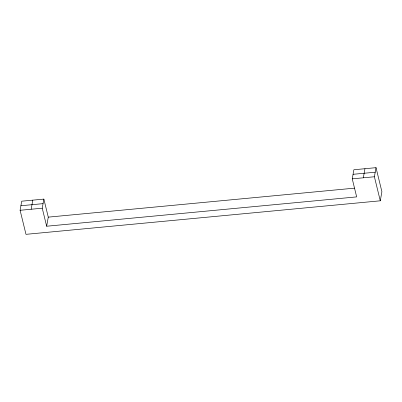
<?xml version="1.0" encoding="UTF-8"?>
<svg xmlns="http://www.w3.org/2000/svg" width="402" height="402" viewBox="0 0 402 402"><rect width="100%" height="100%" fill="white"/><g stroke="black" fill="none" stroke-linecap="round" stroke-linejoin="round"><path stroke-width="0.6" d="M20.1 210.291L21.718 201.196L43.863 199.101L48.275 217.135L46.657 226.231L356.664 196.89L352.252 178.855L353.876 169.76L376.016 167.664L381.9 191.709L380.282 200.804L25.984 234.336L20.1 210.291L42.245 208.196L43.863 199.101M31.17 209.246L32.793 200.151M363.328 177.805L364.946 168.709M380.282 200.804L374.398 176.759L376.016 167.664M20.909 205.744L43.054 203.648M353.067 174.307L375.207 172.212M352.252 178.855L374.398 176.759M48.275 217.135L354.534 188.146M42.245 208.196L46.657 226.231"/></g></svg>
